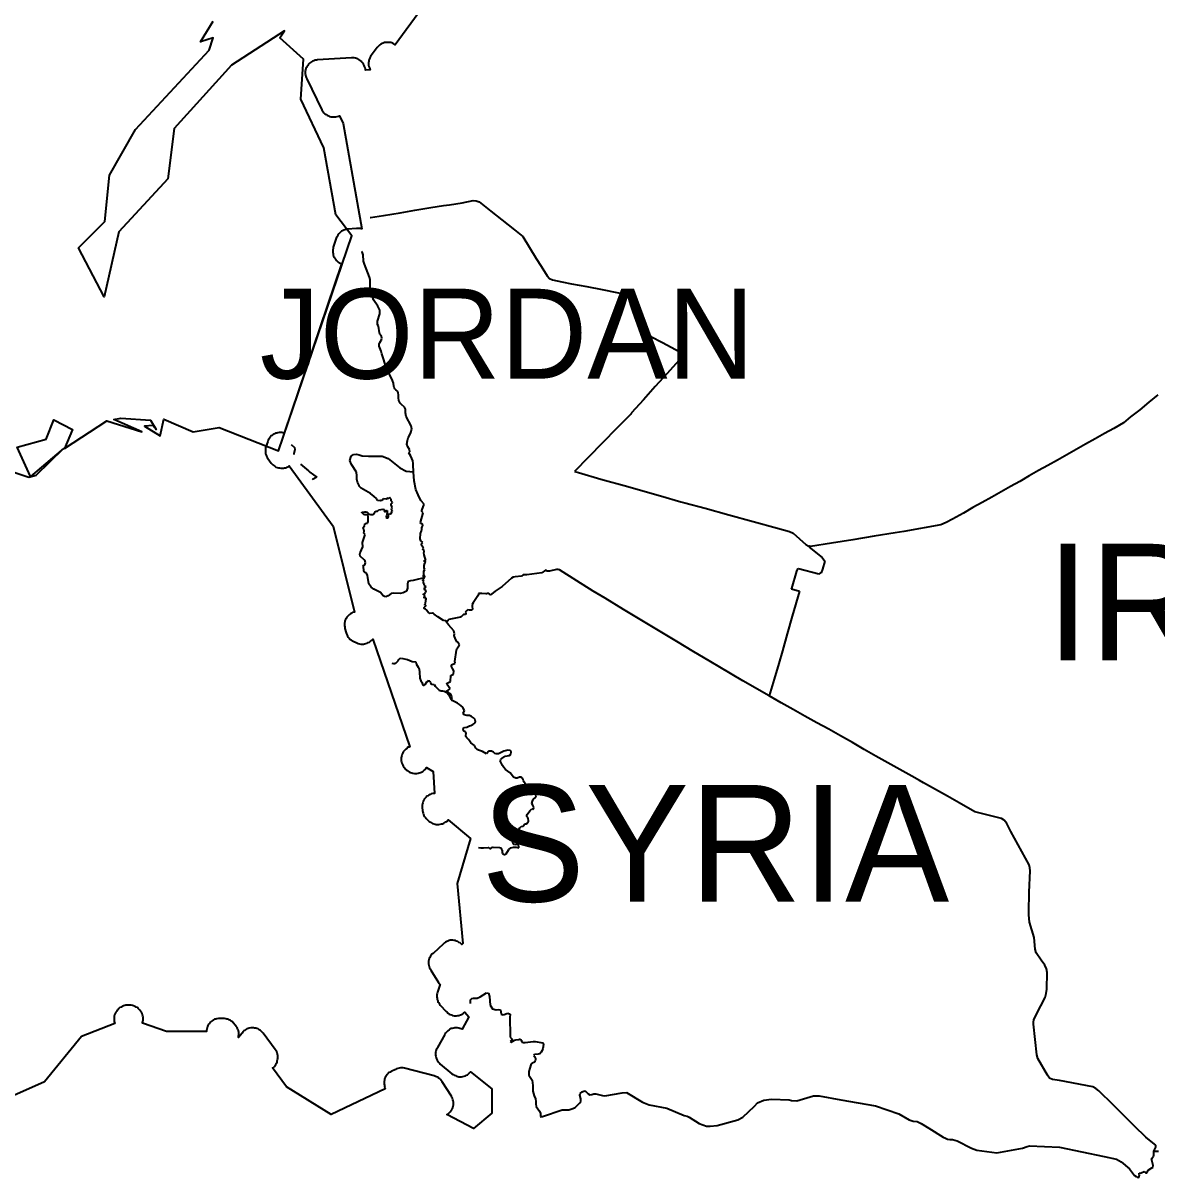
# Model space of a CAD drawing. Header units: metres. Extents: x 0 to 1325, y -1 to 773.
# Drawn here: x 779.62 to 818.5, y 242.36 to 281.97 of the extents above; entities that cross this region are included whole.
import ezdxf
from ezdxf.enums import TextEntityAlignment as Align

# ---------------------------------------------------------------- set-up
doc = ezdxf.new("R2010")
doc.units = ezdxf.units.M

msp = doc.modelspace()

# ---------------------------------------------------------------- linework, layer by layer
at = {"layer": 'CUT'}
for points in [[(795.12, 284.968), (792.38, 281.218), (792.35, 281.248), (792.31, 281.268), (792.27, 281.288), (792.23, 281.298), (792.18, 281.308), (792.14, 281.308), (792.09, 281.308), (792.05, 281.298), (792.01, 281.298), (791.97, 281.278), (791.93, 281.268), (791.89, 281.248), (791.85, 281.218), (791.82, 281.188), (791.79, 281.158), (791.76, 281.128), (791.56, 280.858), (791.53, 280.818), (791.51, 280.778), (791.5, 280.738), (791.48, 280.698), (791.48, 280.658), (791.47, 280.608), (791.47, 280.568), (791.47, 280.528), (791.48, 280.478), (791.5, 280.438), (791.51, 280.398), (791.52, 280.368), (791.36, 280.358), (791.36, 280.388), (791.35, 280.438), (791.33, 280.478), (791.32, 280.518), (791.3, 280.558), (791.27, 280.598), (791.24, 280.628), (791.21, 280.658), (791.18, 280.688), (791.14, 280.718), (791.1, 280.738), (791.06, 280.748), (791.02, 280.768), (790.97, 280.778), (790.93, 280.778), (790.88, 280.778), (789.72, 280.708), (789.68, 280.698), (789.64, 280.698), (789.59, 280.678), (789.55, 280.658), (789.51, 280.638), (789.48, 280.618), (789.44, 280.588), (789.41, 280.558), (789.39, 280.518), (789.36, 280.488), (789.34, 280.448), (789.32, 280.408), (789.31, 280.358), (789.3, 280.318), (789.3, 280.278), (789.3, 280.228), (789.31, 280.188), (789.32, 280.138), (789.33, 280.098), (789.35, 280.058), (789.87, 278.998), (789.89, 278.958), (789.91, 278.928), (789.94, 278.888), (789.97, 278.858), (790.01, 278.828), (790.05, 278.808), (790.09, 278.788), (790.13, 278.768), (790.17, 278.758), (790.22, 278.748), (790.26, 278.748), (790.31, 278.748), (790.35, 278.758), (790.39, 278.768), (790.44, 278.778), (790.47, 278.788), (790.6, 278.528), (791.24, 274.908), (791.22, 274.908), (791.18, 274.918), (791.13, 274.928), (791.09, 274.928), (791.05, 274.928), (790.75, 274.898), (790.7, 274.888), (790.66, 274.878), (790.62, 274.868), (790.58, 274.848), (790.54, 274.828), (790.51, 274.798), (790.47, 274.768), (790.45, 274.738), (790.42, 274.698), (790.4, 274.668), (790.38, 274.628), (790.36, 274.588), (790.26, 274.278), (790.25, 274.238), (790.24, 274.188), (790.24, 274.148), (790.24, 274.108), (790.25, 274.058), (790.26, 274.018), (790.27, 273.978), (790.29, 273.938), (790.31, 273.898), (790.33, 273.868), (790.36, 273.828), (790.39, 273.798), (790.43, 273.768), (790.46, 273.748), (790.5, 273.728), (790.54, 273.708), (788.58, 267.908), (788.53, 267.918), (788.49, 267.928), (788.45, 267.928), (788.4, 267.928), (788.36, 267.918), (788.32, 267.908), (788.28, 267.898), (788.24, 267.878), (788.2, 267.858), (788.16, 267.828), (788.13, 267.808), (788.1, 267.768), (788.07, 267.738), (788.05, 267.698), (788.03, 267.658), (788.01, 267.618), (787.95, 267.438), (787.94, 267.398), (787.93, 267.358), (787.93, 267.318), (787.93, 267.268), (787.94, 267.228), (787.94, 267.188), (787.96, 267.148), (787.97, 267.108), (787.99, 267.068), (788.02, 267.028), (788.13, 266.878), (788.15, 266.848), (788.19, 266.818), (788.22, 266.788), (788.26, 266.768), (788.29, 266.738), (788.33, 266.728), (788.38, 266.708), (788.42, 266.708), (788.46, 266.698), (788.51, 266.698), (788.55, 266.698), (788.59, 266.708), (788.64, 266.718), (788.68, 266.738), (788.72, 266.758), (788.75, 266.778), (790.26, 264.708), (790.99, 261.758), (790.97, 261.758), (790.92, 261.748), (790.89, 261.728), (790.85, 261.708), (790.81, 261.678), (790.78, 261.648), (790.75, 261.618), (790.72, 261.588), (790.7, 261.548), (790.68, 261.508), (790.66, 261.468), (790.65, 261.428), (790.64, 261.388), (790.64, 261.338), (790.64, 261.298), (790.65, 261.258), (790.66, 261.208), (790.7, 261.058), (790.71, 261.018), (790.73, 260.978), (790.75, 260.938), (790.77, 260.908), (790.8, 260.868), (790.83, 260.838), (790.87, 260.818), (790.9, 260.788), (790.94, 260.768), (791.07, 260.708), (791.11, 260.688), (791.16, 260.678), (791.2, 260.668), (791.24, 260.668), (791.29, 260.668), (791.33, 260.678), (791.38, 260.688), (791.42, 260.698), (791.46, 260.718), (791.5, 260.738), (791.54, 260.768), (791.57, 260.788), (791.6, 260.828), (791.61, 260.838), (792.89, 257.148), (792.87, 257.138), (792.82, 257.128), (792.79, 257.098), (792.75, 257.068), (792.72, 257.038), (792.69, 257.008), (792.66, 256.968), (792.64, 256.938), (792.62, 256.888), (792.61, 256.848), (792.6, 256.808), (792.59, 256.758), (792.59, 256.718), (792.59, 256.668), (792.6, 256.628), (792.61, 256.588), (792.62, 256.558), (792.64, 256.518), (792.66, 256.478), (792.68, 256.438), (792.71, 256.408), (792.73, 256.378), (792.77, 256.348), (792.8, 256.328), (792.83, 256.308), (792.87, 256.278), (792.91, 256.258), (792.95, 256.248), (792.99, 256.238), (793.04, 256.228), (793.08, 256.228), (793.12, 256.228), (793.17, 256.238), (793.21, 256.248), (793.25, 256.258), (793.29, 256.278), (793.33, 256.298), (793.36, 256.328), (793.4, 256.358), (793.43, 256.388), (793.45, 256.428), (793.46, 256.438), (793.68, 256.298), (793.73, 255.548), (793.71, 255.548), (793.67, 255.538), (793.62, 255.528), (793.58, 255.508), (793.54, 255.488), (793.51, 255.468), (793.47, 255.448), (793.44, 255.418), (793.41, 255.378), (793.38, 255.348), (793.36, 255.308), (793.34, 255.268), (793.33, 255.228), (793.32, 255.188), (793.31, 255.138), (793.31, 255.098), (793.31, 255.058), (793.32, 254.958), (793.33, 254.908), (793.34, 254.868), (793.35, 254.828), (793.37, 254.788), (793.39, 254.758), (793.42, 254.718), (793.44, 254.688), (793.47, 254.658), (793.55, 254.588), (793.59, 254.558), (793.63, 254.538), (793.66, 254.518), (793.71, 254.498), (793.75, 254.488), (793.79, 254.478), (793.84, 254.478), (793.88, 254.478), (793.92, 254.488), (793.97, 254.498), (794.01, 254.508), (794.05, 254.528), (794.09, 254.548), (794.12, 254.568), (794.16, 254.598), (794.19, 254.628), (794.2, 254.638), (794.96, 253.998), (794.51, 252.458), (794.7, 250.398), (794.67, 250.368), (794.65, 250.388), (794.61, 250.418), (794.57, 250.438), (794.53, 250.468), (794.49, 250.478), (794.45, 250.498), (794.41, 250.498), (794.36, 250.508), (794.32, 250.508), (794.27, 250.508), (794.23, 250.498), (794.19, 250.478), (794.15, 250.468), (794.11, 250.448), (794.07, 250.418), (794.04, 250.388), (793.68, 250.058), (793.64, 250.028), (793.62, 249.998), (793.59, 249.958), (793.57, 249.918), (793.55, 249.878), (793.54, 249.828), (793.53, 249.788), (793.53, 249.748), (793.53, 249.698), (793.54, 249.658), (793.55, 249.608), (793.56, 249.568), (793.58, 249.528), (793.6, 249.488), (793.87, 249.058), (793.89, 249.028), (793.92, 248.988), (793.91, 248.968), (793.83, 248.728), (793.82, 248.688), (793.81, 248.648), (793.81, 248.598), (793.81, 248.558), (793.82, 248.518), (793.82, 248.478), (793.84, 248.428), (793.85, 248.388), (793.88, 248.358), (793.9, 248.318), (793.93, 248.288), (794.13, 248.068), (794.16, 248.038), (794.19, 248.008), (794.23, 247.978), (794.27, 247.958), (794.31, 247.948), (794.35, 247.928), (794.4, 247.918), (794.44, 247.918), (794.49, 247.918), (794.53, 247.928), (794.57, 247.928), (794.62, 247.948), (794.66, 247.968), (794.7, 247.988), (794.73, 248.008), (794.77, 248.038), (794.91, 247.878), (794.68, 247.458), (794.65, 247.468), (794.6, 247.488), (794.56, 247.498), (794.52, 247.508), (794.47, 247.508), (794.43, 247.508), (794.39, 247.498), (794.34, 247.488), (794.3, 247.478), (794.26, 247.458), (794.23, 247.438), (794.19, 247.408), (794.16, 247.378), (794.13, 247.348), (794.1, 247.318), (794.08, 247.278), (793.83, 246.828), (793.81, 246.788), (793.79, 246.748), (793.78, 246.698), (793.77, 246.658), (793.77, 246.618), (793.77, 246.568), (793.78, 246.528), (793.79, 246.478), (793.8, 246.438), (793.82, 246.398), (793.84, 246.358), (793.87, 246.328), (793.9, 246.288), (793.93, 246.258), (794.33, 245.928), (794.37, 245.908), (794.41, 245.878), (794.45, 245.868), (794.49, 245.848), (794.53, 245.838), (794.57, 245.828), (794.62, 245.828), (794.66, 245.828), (794.7, 245.838), (794.75, 245.848), (794.79, 245.858), (794.83, 245.878), (794.86, 245.898), (794.9, 245.928), (794.93, 245.958), (794.96, 245.988), (794.97, 245.998), (795.7, 245.408), (795.7, 244.578), (795.07, 244.048), (794.15, 244.528), (794.18, 244.538), (794.21, 244.568), (794.24, 244.598), (794.27, 244.628), (794.3, 244.668), (794.32, 244.698), (794.34, 244.738), (794.36, 244.778), (794.37, 244.828), (794.38, 244.868), (794.38, 244.908), (794.38, 244.958), (794.37, 244.998), (794.36, 245.038), (794.35, 245.078), (794.33, 245.118), (794.31, 245.158), (793.99, 245.658), (793.96, 245.698), (793.94, 245.728), (793.91, 245.758), (793.87, 245.778), (793.84, 245.808), (793.8, 245.828), (793.76, 245.838), (793.72, 245.858), (792.7, 246.118), (792.66, 246.128), (792.61, 246.128), (792.56, 246.128), (792.52, 246.118), (792.47, 246.108), (792.43, 246.098), (792.39, 246.078), (792.25, 246.008), (792.21, 245.988), (792.17, 245.968), (792.14, 245.938), (792.11, 245.908), (792.08, 245.868), (792.06, 245.838), (792.04, 245.798), (792.02, 245.758), (792.01, 245.708), (792, 245.668), (792, 245.628), (792, 245.578), (792.01, 245.538), (792.01, 245.498), (792.03, 245.458), (792.04, 245.418), (792.04, 245.408), (790.19, 244.528), (788.66, 245.478), (788.18, 246.128), (788.21, 246.148), (788.24, 246.178), (788.27, 246.218), (788.29, 246.248), (788.31, 246.288), (788.33, 246.328), (788.34, 246.368), (788.35, 246.418), (788.36, 246.458), (788.36, 246.508), (788.36, 246.548), (788.35, 246.598), (788.33, 246.638), (788.32, 246.678), (788.3, 246.718), (788.27, 246.758), (787.85, 247.328), (787.82, 247.358), (787.79, 247.388), (787.76, 247.418), (787.72, 247.438), (787.68, 247.468), (787.64, 247.478), (787.6, 247.498), (787.56, 247.498), (787.52, 247.508), (787.47, 247.508), (787.43, 247.508), (787.38, 247.498), (787.34, 247.488), (787.3, 247.468), (787.26, 247.448), (787.23, 247.418), (787.19, 247.398), (787.16, 247.368), (787.13, 247.328), (787.01, 247.178), (787.01, 247.218), (787.02, 247.258), (787.02, 247.308), (787.02, 247.348), (787.01, 247.398), (786.99, 247.438), (786.98, 247.478), (786.96, 247.518), (786.93, 247.548), (786.91, 247.588), (786.83, 247.678), (786.8, 247.708), (786.76, 247.738), (786.73, 247.758), (786.69, 247.778), (786.65, 247.798), (786.61, 247.808), (786.57, 247.818), (786.53, 247.828), (786.49, 247.828), (786.36, 247.828), (786.32, 247.828), (786.27, 247.818), (786.23, 247.808), (786.19, 247.798), (786.15, 247.778), (786.11, 247.748), (786.07, 247.728), (786.04, 247.698), (786.01, 247.658), (785.98, 247.628), (785.96, 247.588), (785.94, 247.548), (785.93, 247.508), (785.92, 247.458), (785.91, 247.418), (785.91, 247.378), (784.54, 247.378), (783.72, 247.668), (783.72, 247.688), (783.73, 247.728), (783.74, 247.778), (783.74, 247.818), (783.74, 247.868), (783.73, 247.908), (783.72, 247.948), (783.7, 247.998), (783.68, 248.038), (783.66, 248.068), (783.63, 248.108), (783.6, 248.138), (783.57, 248.168), (783.54, 248.198), (783.5, 248.218), (783.46, 248.238), (783.41, 248.258), (783.37, 248.268), (783.33, 248.278), (783.28, 248.288), (783.24, 248.288), (783.2, 248.288), (783.15, 248.278), (783.11, 248.268), (783.07, 248.258), (783.02, 248.238), (782.98, 248.218), (782.94, 248.198), (782.91, 248.168), (782.88, 248.138), (782.85, 248.108), (782.82, 248.068), (782.8, 248.038), (782.78, 247.998), (782.76, 247.948), (782.75, 247.908), (782.74, 247.868), (782.74, 247.818), (782.74, 247.778), (782.75, 247.728), (782.76, 247.688), (782.77, 247.658), (781.62, 247.208), (780.35, 245.658), (777.85, 244.548)], [(778.65, 266.778), (779.82, 266.398), (780.07, 266.458), (781.01, 267.378), (779.87, 266.418), (779.42, 267.418), (780.41, 267.698), (780.67, 268.358), (781.32, 268.028), (781.04, 267.378), (782.49, 268.328), (783.69, 267.948), (782.73, 268.368), (782.97, 268.418), (783.99, 268.348), (784.19, 268.028), (784.07, 268.168), (783.79, 268.148), (784.32, 267.808), (784.45, 268.388), (785.45, 267.948), (786.34, 268.098), (788.38, 267.298), (790.9, 274.668), (790.35, 275.388), (789.94, 277.688), (789.15, 279.358), (789.24, 280.728), (788.43, 281.458), (788.59, 281.708), (786.77, 280.528), (784.8, 278.358), (784.59, 276.628), (782.91, 274.808), (782.4, 272.578), (781.52, 274.258), (782.42, 275.158), (782.58, 276.748), (783.48, 278.318), (786, 281.038), (786.14, 281.458), (785.7, 281.328), (786.14, 282.038)]]:
    msp.add_lwpolyline(points, dxfattribs=at)
at = {"layer": 'SCORE'}
for points in [[(793.61, 275.638), (794.04, 275.708)], [(794.04, 275.708), (794.25, 275.738)], [(794.25, 275.738), (794.68, 275.808)], [(794.68, 275.808), (795.06, 275.878)], [(795.06, 275.878), (795.16, 275.868)], [(795.16, 275.868), (795.26, 275.838)], [(795.26, 275.838), (795.66, 275.518)], [(791.52, 275.298), (791.54, 275.298)], [(791.54, 275.298), (791.98, 275.368)], [(791.98, 275.368), (792.55, 275.458)], [(792.55, 275.458), (793.06, 275.548)], [(793.06, 275.548), (793.61, 275.638)], [(795.66, 275.518), (796.04, 275.218)], [(796.04, 275.218), (796.47, 274.878)], [(796.47, 274.878), (796.76, 274.648)], [(796.76, 274.648), (796.99, 274.268)], [(791.25, 274.118), (791.24, 274.138)], [(791.28, 274.018), (791.25, 274.118)], [(796.99, 274.268), (797.22, 273.898)], [(791.3, 273.798), (791.28, 274.018)], [(791.33, 273.698), (791.3, 273.798)], [(797.22, 273.898), (797.39, 273.628)], [(791.5, 273.258), (791.33, 273.698)], [(797.39, 273.628), (797.59, 273.298)], [(791.52, 273.168), (791.5, 273.258)], [(791.52, 272.928), (791.52, 273.168)], [(791.55, 272.788), (791.52, 272.928)], [(797.59, 273.298), (797.68, 273.208)], [(797.68, 273.208), (797.78, 273.158)], [(797.78, 273.158), (798.1, 273.098)], [(798.1, 273.098), (798.43, 273.028)], [(798.43, 273.028), (798.96, 272.928)], [(798.96, 272.928), (799.48, 272.828)], [(791.56, 272.758), (791.55, 272.788)], [(791.58, 272.728), (791.56, 272.758)], [(791.59, 272.688), (791.58, 272.728)], [(791.59, 272.638), (791.59, 272.688)], [(791.64, 272.478), (791.59, 272.638)], [(799.48, 272.828), (799.98, 272.728)], [(799.98, 272.728), (800.41, 272.638)], [(800.41, 272.638), (800.49, 272.578)], [(800.49, 272.578), (800.65, 272.198)], [(791.79, 272.258), (791.64, 272.478)], [(791.85, 272.118), (791.79, 272.258)], [(800.65, 272.198), (800.78, 271.918)], [(791.78, 271.748), (791.85, 271.998)], [(791.78, 271.628), (791.78, 271.748)], [(791.85, 271.998), (791.85, 272.118)], [(800.78, 271.918), (800.91, 271.608)], [(791.81, 271.568), (791.78, 271.628)], [(791.84, 271.348), (791.81, 271.568)], [(791.86, 271.298), (791.84, 271.348)], [(800.91, 271.608), (801.02, 271.358)], [(801.02, 271.358), (801.06, 271.288)], [(791.83, 270.978), (791.85, 271.018)], [(791.83, 270.888), (791.83, 270.978)], [(791.85, 271.018), (791.91, 271.108)], [(791.89, 271.258), (791.86, 271.298)], [(791.91, 271.218), (791.89, 271.258)], [(791.92, 271.158), (791.91, 271.218)], [(791.91, 271.108), (791.92, 271.158)], [(801.06, 271.288), (801.15, 271.218)], [(801.15, 271.218), (801.55, 271.008)], [(801.55, 271.008), (801.99, 270.768)], [(791.9, 270.718), (791.83, 270.888)], [(791.92, 270.628), (791.9, 270.718)], [(792.08, 270.128), (791.92, 270.628)], [(801.99, 270.768), (802.26, 270.628)], [(802.29, 270.608), (802.11, 270.398)], [(802.26, 270.628), (802.29, 270.608)], [(802.11, 270.398), (801.71, 269.948)], [(792.29, 269.708), (792.08, 270.128)], [(801.71, 269.948), (801.3, 269.498)], [(792.32, 269.618), (792.29, 269.708)], [(792.34, 269.518), (792.32, 269.618)], [(792.35, 269.468), (792.34, 269.518)], [(792.37, 269.418), (792.35, 269.468)], [(792.4, 269.388), (792.37, 269.418)], [(792.46, 269.338), (792.4, 269.388)], [(801.3, 269.498), (800.9, 269.048)], [(792.48, 269.298), (792.46, 269.338)], [(792.5, 269.208), (792.48, 269.298)], [(792.5, 269.118), (792.5, 269.208)], [(792.51, 269.028), (792.5, 269.118)], [(792.55, 268.928), (792.51, 269.028)], [(800.9, 269.048), (800.49, 268.598)], [(818.23, 268.968), (817.92, 268.708)], [(818.54, 269.218), (818.23, 268.968)], [(792.6, 268.888), (792.55, 268.928)], [(792.7, 268.798), (792.6, 268.888)], [(792.74, 268.728), (792.7, 268.798)], [(792.74, 268.598), (792.74, 268.728)], [(792.76, 268.478), (792.74, 268.598)], [(800.46, 268.558), (800.45, 268.548)], [(800.47, 268.578), (800.46, 268.558)], [(800.48, 268.588), (800.47, 268.578)], [(800.49, 268.598), (800.48, 268.588)], [(817.92, 268.708), (817.6, 268.458)], [(792.93, 268.158), (792.76, 268.478)], [(800.45, 268.548), (799.97, 268.058)], [(817.36, 268.258), (817.03, 268.068)], [(817.6, 268.458), (817.36, 268.258)], [(792.83, 267.748), (792.87, 267.828)], [(792.87, 267.828), (792.92, 267.928)], [(792.92, 267.928), (792.95, 268.038)], [(792.95, 268.038), (792.93, 268.158)], [(799.97, 268.058), (799.5, 267.578)], [(816.71, 267.888), (816.39, 267.708)], [(817.03, 268.068), (816.71, 267.888)], [(788.82, 267.518), (788.93, 267.408)], [(788.93, 267.408), (788.94, 267.338)], [(792.78, 267.528), (792.8, 267.648)], [(792.82, 267.438), (792.78, 267.528)], [(792.8, 267.648), (792.83, 267.748)], [(792.87, 267.348), (792.82, 267.438)], [(799.49, 267.568), (799.01, 267.078)], [(799.5, 267.578), (799.49, 267.568)], [(816.06, 267.528), (815.74, 267.348)], [(816.39, 267.708), (816.06, 267.528)], [(788.94, 267.338), (788.91, 267.198)], [(788.91, 267.198), (788.91, 267.168)], [(790.83, 266.968), (790.87, 267.108)], [(790.87, 267.108), (790.95, 267.168)], [(790.95, 267.168), (791.05, 267.178)], [(791.05, 267.178), (791.15, 267.158)], [(791.15, 267.158), (791.25, 267.128)], [(791.25, 267.128), (791.47, 267.108)], [(791.47, 267.108), (791.93, 267.108)], [(791.93, 267.108), (792.14, 267.028)], [(792.14, 267.028), (792.54, 266.718)], [(792.85, 267.228), (792.88, 267.258)], [(792.92, 267.118), (792.85, 267.228)], [(792.88, 267.258), (792.87, 267.348)], [(792.99, 266.948), (792.92, 267.118)], [(799.01, 267.078), (798.53, 266.588)], [(815.1, 266.978), (814.77, 266.798)], [(815.42, 267.158), (815.1, 266.978)], [(815.74, 267.348), (815.42, 267.158)], [(789.14, 266.838), (789.41, 266.608)], [(789.41, 266.608), (789.46, 266.568)], [(790.88, 266.828), (790.83, 266.968)], [(791.05, 266.568), (790.88, 266.828)], [(792.54, 266.718), (792.76, 266.598)], [(792.76, 266.598), (793.01, 266.578)], [(793, 266.858), (792.99, 266.948)], [(793, 266.818), (793, 266.858)], [(793.01, 266.578), (793, 266.818)], [(793.01, 266.568), (793.01, 266.578)], [(798.53, 266.588), (798.67, 266.548)], [(814.45, 266.618), (814.13, 266.438)], [(814.77, 266.798), (814.45, 266.618)], [(789.46, 266.568), (789.58, 266.468)], [(789.55, 266.308), (789.54, 266.298)], [(789.69, 266.388), (789.55, 266.308)], [(789.58, 266.468), (789.69, 266.388)], [(791.07, 266.438), (791.05, 266.568)], [(791.07, 266.328), (791.07, 266.438)], [(791.09, 266.218), (791.07, 266.328)], [(791.15, 266.108), (791.09, 266.218)], [(793.03, 266.268), (793.01, 266.568)], [(793.09, 265.968), (793.03, 266.268)], [(798.67, 266.548), (799.44, 266.328)], [(799.44, 266.328), (800.36, 266.068)], [(813.8, 266.248), (813.48, 266.068)], [(814.13, 266.438), (813.8, 266.248)], [(791.15, 266.088), (791.15, 266.108)], [(791.22, 266.018), (791.15, 266.088)], [(791.54, 265.828), (791.22, 266.018)], [(791.66, 265.728), (791.54, 265.828)], [(793.17, 265.788), (793.09, 265.968)], [(793.26, 265.588), (793.17, 265.788)], [(800.36, 266.068), (801.27, 265.808)], [(801.27, 265.808), (801.48, 265.748)], [(813.16, 265.888), (812.84, 265.708)], [(813.48, 266.068), (813.16, 265.888)], [(791.74, 265.658), (791.66, 265.728)], [(791.78, 265.598), (791.74, 265.658)], [(791.87, 265.578), (791.78, 265.598)], [(791.89, 265.598), (791.87, 265.578)], [(791.93, 265.598), (791.89, 265.598)], [(791.98, 265.648), (791.93, 265.598)], [(792.07, 265.638), (791.98, 265.648)], [(792.13, 265.668), (792.07, 265.638)], [(792.14, 265.658), (792.13, 265.668)], [(792.16, 265.658), (792.14, 265.658)], [(792.17, 265.678), (792.16, 265.658)], [(792.2, 265.698), (792.17, 265.678)], [(792.21, 265.688), (792.2, 265.698)], [(792.22, 265.658), (792.21, 265.688)], [(792.24, 265.638), (792.22, 265.658)], [(792.25, 265.578), (792.24, 265.638)], [(792.27, 265.558), (792.25, 265.578)], [(792.25, 265.478), (792.28, 265.498)], [(792.25, 265.448), (792.25, 265.478)], [(792.27, 265.388), (792.25, 265.448)], [(792.29, 265.538), (792.27, 265.558)], [(792.29, 265.368), (792.27, 265.388)], [(792.28, 265.498), (792.29, 265.538)], [(793.38, 265.468), (793.26, 265.588)], [(793.3, 265.248), (793.38, 265.468)], [(801.48, 265.748), (802.18, 265.548)], [(802.18, 265.548), (802.31, 265.518)], [(802.31, 265.518), (803.01, 265.328)], [(812.51, 265.528), (812.19, 265.348)], [(812.84, 265.708), (812.51, 265.528)], [(791.24, 265.188), (791.25, 265.198)], [(791.24, 265.178), (791.24, 265.188)], [(791.28, 265.138), (791.24, 265.178)], [(791.25, 265.198), (791.33, 265.208)], [(791.31, 265.108), (791.28, 265.138)], [(791.34, 265.098), (791.31, 265.108)], [(791.33, 265.208), (791.37, 265.208)], [(791.43, 265.098), (791.34, 265.098)], [(791.37, 265.208), (791.42, 265.188)], [(791.42, 265.188), (791.49, 265.128)], [(791.45, 265.078), (791.43, 265.098)], [(791.46, 264.878), (791.45, 265.078)], [(791.49, 265.128), (791.53, 265.108)], [(791.53, 265.108), (791.56, 265.108)], [(791.56, 265.108), (791.6, 265.108)], [(791.6, 265.108), (791.64, 265.128)], [(791.64, 265.128), (791.68, 265.198)], [(791.68, 265.198), (791.73, 265.228)], [(791.73, 265.228), (791.77, 265.228)], [(791.77, 265.228), (791.82, 265.268)], [(791.82, 265.268), (791.96, 265.298)], [(791.96, 265.298), (792, 265.288)], [(792, 265.268), (791.99, 265.248)], [(791.99, 265.248), (792, 265.228)], [(792, 265.288), (792, 265.268)], [(792, 265.228), (792.02, 265.218)], [(792.02, 265.218), (792.04, 265.218)], [(792.04, 265.218), (792.1, 265.248)], [(792.09, 265.068), (792.07, 265.038)], [(792.07, 265.038), (792.07, 265.008)], [(792.07, 265.008), (792.1, 264.998)], [(792.1, 265.108), (792.09, 265.068)], [(792.1, 265.248), (792.11, 265.248)], [(792.11, 265.168), (792.1, 265.108)], [(792.1, 264.998), (792.14, 264.998)], [(792.11, 265.248), (792.11, 265.228)], [(792.11, 265.228), (792.11, 265.168)], [(792.14, 264.998), (792.15, 265.048)], [(792.15, 265.088), (792.16, 265.118)], [(792.15, 265.048), (792.15, 265.088)], [(792.16, 265.118), (792.18, 265.148)], [(792.18, 265.148), (792.22, 265.138)], [(792.22, 265.138), (792.24, 265.148)], [(792.24, 265.148), (792.25, 265.158)], [(792.25, 265.198), (792.25, 265.208)], [(792.25, 265.208), (792.28, 265.208)], [(792.27, 265.168), (792.25, 265.198)], [(792.25, 265.158), (792.27, 265.168)], [(792.26, 265.278), (792.27, 265.318)], [(792.28, 265.248), (792.26, 265.278)], [(792.27, 265.318), (792.28, 265.358)], [(792.28, 265.358), (792.29, 265.368)], [(792.29, 265.218), (792.28, 265.248)], [(792.28, 265.208), (792.29, 265.218)], [(793.25, 264.838), (793.34, 265.168)], [(793.3, 265.218), (793.3, 265.248)], [(793.34, 265.168), (793.3, 265.218)], [(803.01, 265.328), (803.83, 265.098)], [(803.83, 265.098), (804.66, 264.878)], [(811.87, 265.158), (811.49, 264.948)], [(812.19, 265.348), (811.87, 265.158)], [(791.27, 264.648), (791.32, 264.718)], [(791.31, 264.598), (791.27, 264.648)], [(791.32, 264.538), (791.31, 264.598)], [(791.32, 264.718), (791.35, 264.738)], [(791.33, 264.758), (791.34, 264.778)], [(791.35, 264.738), (791.33, 264.758)], [(791.34, 264.778), (791.38, 264.808)], [(791.38, 264.808), (791.43, 264.818)], [(791.43, 264.818), (791.46, 264.878)], [(793.26, 264.808), (793.25, 264.838)], [(793.28, 264.798), (793.26, 264.808)], [(793.31, 264.788), (793.28, 264.798)], [(793.29, 264.558), (793.3, 264.598)], [(793.3, 264.658), (793.31, 264.688)], [(793.3, 264.598), (793.3, 264.658)], [(793.33, 264.768), (793.31, 264.788)], [(793.31, 264.688), (793.33, 264.738)], [(793.33, 264.738), (793.33, 264.768)], [(804.66, 264.878), (805.49, 264.648)], [(805.49, 264.648), (805.91, 264.528)], [(811.09, 264.758), (809.83, 264.528)], [(811.28, 264.838), (811.09, 264.758)], [(811.49, 264.948), (811.28, 264.838)], [(791.26, 264.148), (791.35, 264.428)], [(791.31, 264.468), (791.32, 264.538)], [(791.35, 264.428), (791.31, 264.468)], [(793.24, 264.278), (793.25, 264.458)], [(793.26, 264.208), (793.24, 264.278)], [(793.25, 264.458), (793.29, 264.558)], [(793.33, 264.158), (793.26, 264.208)], [(805.91, 264.528), (806.03, 264.478)], [(806.03, 264.478), (806.47, 264.088)], [(808.08, 264.248), (807.35, 264.128)], [(808.81, 264.368), (808.08, 264.248)], [(809.53, 264.488), (808.81, 264.368)], [(809.83, 264.528), (809.53, 264.488)], [(791.18, 263.798), (791.23, 263.898)], [(791.23, 263.898), (791.27, 264.008)], [(791.27, 264.008), (791.26, 264.148)], [(793.29, 264.108), (793.33, 264.158)], [(793.29, 264.058), (793.29, 264.108)], [(793.35, 263.958), (793.29, 264.058)], [(793.33, 263.928), (793.35, 263.958)], [(793.33, 263.908), (793.33, 263.928)], [(793.35, 263.888), (793.33, 263.908)], [(793.38, 263.878), (793.35, 263.888)], [(793.36, 263.798), (793.38, 263.848)], [(793.38, 263.848), (793.38, 263.878)], [(806.47, 264.088), (806.54, 264.038)], [(806.54, 264.038), (806.58, 264.028)], [(806.59, 264.028), (806.58, 264.028)], [(806.58, 264.028), (806.58, 263.998)], [(806.58, 263.998), (807.02, 263.638)], [(806.6, 264.018), (806.59, 264.028)], [(806.61, 264.018), (806.6, 264.018)], [(806.62, 264.018), (806.61, 264.018)], [(807.35, 264.128), (806.62, 264.018)], [(791.17, 263.748), (791.18, 263.798)], [(791.18, 263.688), (791.17, 263.748)], [(791.32, 263.558), (791.18, 263.688)], [(791.35, 263.508), (791.32, 263.558)], [(791.33, 263.388), (791.35, 263.418)], [(791.36, 263.458), (791.35, 263.508)], [(791.35, 263.418), (791.36, 263.458)], [(793.38, 263.728), (793.36, 263.798)], [(793.43, 263.538), (793.38, 263.728)], [(793.38, 263.518), (793.38, 263.538)], [(793.38, 263.538), (793.43, 263.538)], [(793.39, 263.498), (793.38, 263.518)], [(793.38, 263.358), (793.4, 263.438)], [(793.41, 263.488), (793.39, 263.498)], [(793.4, 263.438), (793.43, 263.478)], [(793.43, 263.478), (793.41, 263.488)], [(807.02, 263.638), (807.12, 263.508)], [(807.12, 263.508), (807.04, 263.238)], [(791.28, 263.368), (791.33, 263.388)], [(791.29, 263.318), (791.28, 263.368)], [(791.31, 263.188), (791.29, 263.318)], [(791.32, 263.138), (791.31, 263.188)], [(791.34, 263.128), (791.32, 263.138)], [(791.39, 263.108), (791.34, 263.128)], [(791.4, 263.098), (791.39, 263.108)], [(791.43, 263.018), (791.4, 263.098)], [(791.44, 262.948), (791.43, 263.018)], [(793.35, 263.008), (793.37, 263.048)], [(793.37, 263.168), (793.4, 263.228)], [(793.37, 263.048), (793.37, 263.168)], [(793.38, 263.278), (793.38, 263.358)], [(793.4, 263.228), (793.38, 263.278)], [(796.77, 263.038), (796.71, 262.998)], [(796.9, 263.048), (796.77, 263.038)], [(797.41, 263.108), (796.9, 263.048)], [(797.54, 263.208), (797.41, 263.108)], [(797.6, 263.168), (797.54, 263.208)], [(797.68, 263.168), (797.6, 263.168)], [(797.92, 263.228), (797.68, 263.168)], [(797.97, 263.228), (797.92, 263.228)], [(798.02, 263.218), (797.97, 263.228)], [(798.61, 262.838), (798.02, 263.218)], [(806.15, 263.168), (805.97, 262.578)], [(806.17, 263.228), (806.15, 263.168)], [(806.21, 263.248), (806.17, 263.228)], [(806.91, 263.068), (806.21, 263.248)], [(806.99, 263.108), (806.91, 263.068)], [(807.04, 263.238), (806.99, 263.108)], [(791.48, 262.738), (791.44, 262.948)], [(791.56, 262.618), (791.48, 262.738)], [(791.65, 262.548), (791.56, 262.618)], [(792.82, 262.818), (792.8, 262.708)], [(792.8, 262.708), (792.8, 262.588)], [(792.91, 262.838), (792.82, 262.818)], [(793, 262.848), (792.91, 262.838)], [(793.09, 262.868), (793, 262.848)], [(793.38, 262.938), (793.09, 262.868)], [(793.33, 262.838), (793.34, 262.878)], [(793.36, 262.828), (793.33, 262.838)], [(793.34, 262.878), (793.35, 262.898)], [(793.35, 262.978), (793.35, 263.008)], [(793.38, 262.978), (793.35, 262.978)], [(793.35, 262.898), (793.37, 262.908)], [(793.35, 262.778), (793.37, 262.798)], [(793.35, 262.758), (793.35, 262.778)], [(793.38, 262.758), (793.35, 262.758)], [(793.35, 262.728), (793.36, 262.738)], [(793.4, 262.698), (793.35, 262.728)], [(793.38, 262.818), (793.36, 262.828)], [(793.36, 262.738), (793.37, 262.738)], [(793.37, 262.908), (793.38, 262.938)], [(793.37, 262.798), (793.38, 262.818)], [(793.37, 262.738), (793.38, 262.758)], [(793.4, 263.008), (793.38, 263.008)], [(793.38, 263.008), (793.38, 262.978)], [(793.38, 262.938), (793.4, 262.968)], [(793.38, 262.668), (793.4, 262.698)], [(793.4, 262.658), (793.38, 262.668)], [(793.4, 262.968), (793.4, 263.008)], [(793.43, 262.638), (793.4, 262.658)], [(793.43, 262.608), (793.43, 262.638)], [(796.05, 262.638), (795.81, 262.488)], [(796.37, 262.928), (796.05, 262.638)], [(796.43, 262.958), (796.37, 262.928)], [(796.5, 262.978), (796.43, 262.958)], [(796.71, 262.998), (796.5, 262.978)], [(799.17, 262.488), (798.61, 262.838)], [(791.76, 262.498), (791.65, 262.548)], [(791.88, 262.438), (791.76, 262.498)], [(791.97, 262.328), (791.88, 262.438)], [(792.02, 262.298), (791.97, 262.328)], [(792.09, 262.288), (792.02, 262.298)], [(792.14, 262.318), (792.09, 262.298)], [(792.09, 262.298), (792.09, 262.288)], [(792.25, 262.398), (792.14, 262.318)], [(792.31, 262.418), (792.25, 262.398)], [(792.55, 262.408), (792.31, 262.418)], [(792.66, 262.428), (792.55, 262.408)], [(792.77, 262.488), (792.66, 262.428)], [(792.8, 262.588), (792.77, 262.488)], [(793.35, 262.358), (793.35, 262.388)], [(793.35, 262.388), (793.37, 262.388)], [(793.4, 262.358), (793.35, 262.358)], [(793.37, 262.388), (793.39, 262.388)], [(793.38, 262.588), (793.39, 262.598)], [(793.39, 262.558), (793.38, 262.588)], [(793.38, 262.248), (793.39, 262.338)], [(793.4, 262.278), (793.38, 262.248)], [(793.39, 262.598), (793.4, 262.608)], [(793.4, 262.528), (793.39, 262.558)], [(793.39, 262.388), (793.41, 262.428)], [(793.39, 262.338), (793.4, 262.358)], [(793.4, 262.608), (793.41, 262.608)], [(793.42, 262.508), (793.4, 262.528)], [(793.42, 262.238), (793.4, 262.278)], [(793.41, 262.608), (793.43, 262.608)], [(793.41, 262.428), (793.42, 262.438)], [(793.45, 262.498), (793.42, 262.508)], [(793.42, 262.438), (793.45, 262.478)], [(793.43, 262.218), (793.42, 262.238)], [(793.44, 262.238), (793.43, 262.238)], [(793.43, 262.238), (793.43, 262.218)], [(793.45, 262.218), (793.44, 262.238)], [(793.45, 262.478), (793.45, 262.498)], [(795.22, 262.328), (795.06, 262.088)], [(795.24, 262.378), (795.22, 262.328)], [(795.26, 262.398), (795.24, 262.398)], [(795.24, 262.398), (795.24, 262.378)], [(795.3, 262.398), (795.26, 262.398)], [(795.35, 262.398), (795.3, 262.398)], [(795.49, 262.388), (795.35, 262.398)], [(795.51, 262.388), (795.49, 262.388)], [(795.55, 262.398), (795.51, 262.388)], [(795.57, 262.408), (795.55, 262.398)], [(795.59, 262.398), (795.57, 262.408)], [(795.63, 262.358), (795.59, 262.398)], [(795.65, 262.358), (795.63, 262.358)], [(795.69, 262.378), (795.65, 262.358)], [(795.81, 262.488), (795.69, 262.378)], [(799.58, 262.238), (799.17, 262.488)], [(800.21, 261.858), (799.58, 262.238)], [(805.97, 262.578), (805.96, 262.578)], [(805.96, 262.578), (805.96, 262.568)], [(805.96, 262.568), (805.97, 262.568)], [(805.97, 262.568), (806.25, 262.478)], [(806.25, 262.478), (806, 261.628)], [(793.38, 261.918), (793.4, 261.948)], [(793.38, 261.888), (793.38, 261.918)], [(793.39, 261.878), (793.38, 261.888)], [(793.42, 261.868), (793.39, 261.878)], [(793.4, 262.028), (793.42, 262.058)], [(793.4, 261.998), (793.4, 262.028)], [(793.43, 261.998), (793.4, 261.998)], [(793.4, 261.948), (793.43, 261.968)], [(793.42, 262.058), (793.43, 262.168)], [(793.45, 261.838), (793.42, 261.868)], [(793.43, 262.168), (793.45, 262.218)], [(793.43, 261.968), (793.43, 261.998)], [(793.51, 261.768), (793.45, 261.838)], [(794.87, 261.838), (794.84, 261.818)], [(794.93, 261.828), (794.87, 261.838)], [(795.01, 261.828), (794.93, 261.828)], [(795.03, 261.878), (795.01, 261.828)], [(795.06, 262.088), (795.02, 262.028)], [(795.02, 262.028), (795.02, 261.948)], [(795.02, 261.948), (795.03, 261.878)], [(800.5, 261.688), (800.21, 261.858)], [(793.57, 261.718), (793.51, 261.768)], [(793.66, 261.728), (793.57, 261.718)], [(793.68, 261.728), (793.66, 261.728)], [(793.72, 261.698), (793.68, 261.728)], [(793.84, 261.598), (793.72, 261.698)], [(794.04, 261.478), (793.84, 261.598)], [(794.11, 261.468), (794.04, 261.478)], [(794.21, 261.328), (794.11, 261.468)], [(794.13, 261.458), (794.11, 261.468)], [(794.15, 261.448), (794.13, 261.458)], [(794.17, 261.448), (794.15, 261.448)], [(794.19, 261.468), (794.17, 261.448)], [(794.22, 261.508), (794.19, 261.468)], [(794.62, 261.588), (794.22, 261.508)], [(794.65, 261.608), (794.62, 261.588)], [(794.71, 261.668), (794.65, 261.608)], [(794.73, 261.678), (794.71, 261.668)], [(794.78, 261.678), (794.73, 261.678)], [(794.8, 261.788), (794.78, 261.758)], [(794.78, 261.758), (794.8, 261.738)], [(794.79, 261.688), (794.78, 261.678)], [(794.8, 261.708), (794.79, 261.688)], [(794.84, 261.818), (794.8, 261.788)], [(794.8, 261.738), (794.8, 261.708)], [(800.84, 261.478), (800.5, 261.688)], [(801.47, 261.098), (800.84, 261.478)], [(806, 261.628), (805.83, 261.018)], [(794.39, 261.118), (794.21, 261.328)], [(794.42, 261.018), (794.39, 261.118)], [(802.1, 260.718), (801.47, 261.098)], [(794.4, 260.968), (794.42, 261.018)], [(794.45, 260.838), (794.4, 260.968)], [(794.51, 260.738), (794.45, 260.838)], [(794.5, 260.508), (794.59, 260.638)], [(794.54, 260.738), (794.51, 260.738)], [(794.59, 260.638), (794.54, 260.738)], [(802.57, 260.438), (802.1, 260.718)], [(805.83, 261.018), (805.66, 260.438)], [(794.43, 260.068), (794.48, 260.458)], [(794.48, 260.458), (794.5, 260.508)], [(803.21, 260.058), (802.57, 260.438)], [(805.66, 260.438), (805.54, 259.998)], [(792.27, 260.018), (792.32, 259.998)], [(792.32, 259.998), (792.36, 259.998)], [(792.36, 259.998), (792.38, 260.008)], [(792.38, 260.008), (792.4, 260.018)], [(792.4, 260.018), (792.44, 260.048)], [(792.44, 260.048), (792.48, 260.088)], [(792.48, 260.088), (792.51, 260.138)], [(792.51, 260.138), (792.54, 260.178)], [(792.54, 260.178), (792.59, 260.188)], [(792.59, 260.188), (792.8, 260.138)], [(792.8, 260.138), (792.97, 260.068)], [(792.97, 260.068), (793.09, 260.058)], [(793.09, 260.058), (793.1, 259.988)], [(793.1, 259.988), (793.17, 259.878)], [(793.17, 259.878), (793.2, 259.808)], [(794.31, 259.958), (794.44, 260.008)], [(794.31, 259.898), (794.31, 259.958)], [(794.35, 259.828), (794.31, 259.898)], [(794.44, 260.008), (794.43, 260.068)], [(803.52, 259.878), (803.21, 260.058)], [(804.31, 259.408), (803.52, 259.878)], [(805.54, 259.998), (805.38, 259.468)], [(793.2, 259.808), (793.22, 259.708)], [(793.22, 259.708), (793.23, 259.498)], [(793.23, 259.498), (793.26, 259.408)], [(794.28, 259.388), (794.29, 259.588)], [(794.29, 259.588), (794.38, 259.638)], [(794.39, 259.748), (794.35, 259.828)], [(794.38, 259.638), (794.39, 259.748)], [(805.38, 259.468), (805.21, 258.888)], [(793.26, 259.408), (793.3, 259.358)], [(793.3, 259.358), (793.32, 259.298)], [(793.32, 259.298), (793.34, 259.258)], [(793.34, 259.258), (793.38, 259.258)], [(793.38, 259.258), (793.41, 259.278)], [(793.41, 259.278), (793.47, 259.378)], [(793.47, 259.378), (793.52, 259.408)], [(793.52, 259.408), (793.54, 259.428)], [(793.54, 259.428), (793.54, 259.408)], [(793.54, 259.408), (793.59, 259.358)], [(793.59, 259.358), (793.6, 259.308)], [(793.6, 259.308), (793.64, 259.288)], [(793.64, 259.288), (793.72, 259.278)], [(793.72, 259.278), (793.75, 259.228)], [(793.75, 259.228), (793.89, 259.088)], [(793.89, 259.088), (793.96, 259.068)], [(793.96, 259.068), (794, 259.068)], [(794, 259.068), (794.06, 259.048)], [(794.13, 259.038), (794.27, 259.128)], [(794.15, 259.298), (794.17, 259.328)], [(794.27, 259.128), (794.15, 259.298)], [(794.17, 259.328), (794.28, 259.388)], [(805.21, 258.888), (804.31, 259.408)], [(794.06, 259.048), (794.11, 259.028)], [(794.11, 259.028), (794.15, 259.008)], [(794.21, 259.008), (794.13, 259.038)], [(794.15, 259.008), (794.21, 258.938)], [(794.24, 258.978), (794.21, 259.008)], [(794.21, 258.938), (794.28, 258.808)], [(794.3, 258.938), (794.24, 258.978)], [(794.28, 258.808), (794.34, 258.738)], [(794.31, 258.878), (794.3, 258.938)], [(794.32, 258.858), (794.31, 258.878)], [(794.33, 258.788), (794.32, 258.858)], [(794.35, 258.768), (794.33, 258.788)], [(794.34, 258.738), (794.35, 258.768)], [(794.43, 258.688), (794.34, 258.738)], [(794.52, 258.638), (794.43, 258.688)], [(805.62, 258.658), (805.21, 258.888)], [(806.03, 258.428), (805.62, 258.658)], [(794.59, 258.598), (794.52, 258.638)], [(794.7, 258.508), (794.59, 258.598)], [(794.76, 258.378), (794.7, 258.508)], [(794.71, 258.298), (794.76, 258.378)], [(794.75, 258.238), (794.71, 258.298)], [(806.43, 258.198), (806.03, 258.428)], [(794.84, 258.218), (794.75, 258.238)], [(794.93, 258.218), (794.84, 258.218)], [(794.84, 257.818), (794.93, 257.868)], [(795, 258.188), (794.93, 258.218)], [(794.93, 257.868), (794.98, 257.878)], [(794.98, 257.878), (795.05, 257.908)], [(795.07, 258.138), (795, 258.188)], [(795.05, 257.908), (795.11, 257.958)], [(795.13, 258.078), (795.07, 258.138)], [(795.11, 257.958), (795.14, 257.998)], [(795.14, 257.998), (795.13, 258.078)], [(806.84, 257.968), (806.43, 258.198)], [(807.25, 257.748), (806.84, 257.968)], [(794.71, 257.778), (794.76, 257.808)], [(794.73, 257.688), (794.71, 257.778)], [(794.74, 257.678), (794.73, 257.688)], [(794.79, 257.658), (794.74, 257.678)], [(794.76, 257.808), (794.84, 257.818)], [(794.81, 257.638), (794.79, 257.658)], [(794.8, 257.528), (794.82, 257.598)], [(794.81, 257.498), (794.8, 257.528)], [(794.82, 257.598), (794.81, 257.638)], [(794.84, 257.458), (794.81, 257.498)], [(807.65, 257.518), (807.25, 257.748)], [(808.06, 257.288), (807.65, 257.518)], [(794.9, 257.398), (794.84, 257.458)], [(794.93, 257.348), (794.9, 257.398)], [(794.98, 257.278), (794.93, 257.348)], [(795.1, 257.188), (794.98, 257.278)], [(795.15, 257.098), (795.1, 257.188)], [(795.19, 257.048), (795.15, 257.098)], [(808.47, 257.058), (808.06, 257.288)], [(795.24, 257.028), (795.19, 257.048)], [(795.31, 257.008), (795.24, 257.028)], [(795.38, 256.988), (795.31, 257.008)], [(795.51, 256.908), (795.38, 256.988)], [(795.53, 256.918), (795.51, 256.908)], [(795.58, 256.978), (795.53, 256.918)], [(795.61, 256.998), (795.58, 256.978)], [(795.69, 256.998), (795.61, 256.998)], [(795.75, 256.958), (795.69, 256.998)], [(795.8, 256.918), (795.75, 256.958)], [(795.85, 256.898), (795.8, 256.918)], [(795.92, 256.908), (795.85, 256.898)], [(796.11, 256.998), (795.92, 256.908)], [(795.98, 256.658), (795.99, 256.678)], [(795.99, 256.678), (796.01, 256.718)], [(796.01, 256.718), (796.04, 256.738)], [(796.04, 256.738), (796.15, 256.818)], [(796.25, 257.028), (796.11, 256.998)], [(796.15, 256.818), (796.29, 256.848)], [(796.32, 257.018), (796.25, 257.028)], [(796.29, 256.848), (796.35, 256.878)], [(796.36, 256.968), (796.32, 257.018)], [(796.35, 256.878), (796.36, 256.968)], [(808.87, 256.828), (808.47, 257.058)], [(809.28, 256.598), (808.87, 256.828)], [(796.06, 256.508), (795.98, 256.658)], [(796.11, 256.438), (796.06, 256.508)], [(796.17, 256.368), (796.11, 256.438)], [(796.32, 256.248), (796.17, 256.368)], [(809.69, 256.368), (809.28, 256.598)], [(810.1, 256.138), (809.69, 256.368)], [(796.44, 256.108), (796.32, 256.248)], [(796.52, 256.068), (796.44, 256.108)], [(796.56, 256.068), (796.52, 256.068)], [(796.64, 256.098), (796.56, 256.068)], [(796.69, 256.098), (796.64, 256.098)], [(796.75, 256.068), (796.69, 256.098)], [(796.77, 256.028), (796.75, 256.068)], [(796.78, 255.978), (796.77, 256.028)], [(796.8, 255.928), (796.78, 255.978)], [(796.87, 255.838), (796.8, 255.928)], [(810.36, 255.988), (810.1, 256.138)], [(810.5, 255.908), (810.36, 255.988)], [(810.91, 255.678), (810.5, 255.908)], [(797.03, 255.708), (796.87, 255.838)], [(797.12, 255.578), (797.03, 255.708)], [(797.22, 255.468), (797.12, 255.578)], [(811.32, 255.448), (810.91, 255.678)], [(797.07, 255.198), (797.09, 255.278)], [(797.1, 255.148), (797.07, 255.198)], [(797.09, 255.278), (797.11, 255.338)], [(797.13, 255.098), (797.1, 255.148)], [(797.11, 255.338), (797.2, 255.418)], [(797.14, 255.048), (797.13, 255.098)], [(797.2, 255.418), (797.22, 255.458)], [(797.22, 255.458), (797.22, 255.468)], [(811.72, 255.218), (811.32, 255.448)], [(812.26, 254.918), (811.72, 255.218)], [(796.9, 254.788), (796.91, 254.828)], [(796.9, 254.758), (796.9, 254.788)], [(796.91, 254.738), (796.9, 254.758)], [(796.91, 254.828), (796.93, 254.858)], [(796.93, 254.718), (796.91, 254.738)], [(796.93, 254.858), (797.01, 254.958)], [(796.94, 254.688), (796.93, 254.718)], [(797.01, 254.958), (797.05, 254.998)], [(797.05, 254.998), (797.07, 255.018)], [(797.07, 255.018), (797.1, 255.008)], [(797.1, 255.008), (797.12, 255.018)], [(797.12, 255.018), (797.14, 255.048)], [(813.17, 254.688), (812.26, 254.918)], [(796.6, 254.238), (796.62, 254.308)], [(796.62, 254.308), (796.66, 254.368)], [(796.66, 254.368), (796.7, 254.408)], [(796.7, 254.408), (796.77, 254.428)], [(796.77, 254.428), (796.82, 254.488)], [(796.82, 254.488), (796.85, 254.508)], [(796.85, 254.508), (796.87, 254.498)], [(796.87, 254.498), (796.93, 254.538)], [(796.93, 254.538), (796.95, 254.578)], [(796.95, 254.618), (796.94, 254.688)], [(796.95, 254.578), (796.95, 254.618)], [(813.27, 254.628), (813.17, 254.688)], [(813.36, 254.518), (813.27, 254.628)], [(813.49, 254.238), (813.36, 254.518)], [(796.18, 254.158), (796.21, 254.228)], [(796.24, 254.098), (796.18, 254.158)], [(796.21, 254.228), (796.22, 254.238)], [(796.22, 254.238), (796.23, 254.248)], [(796.23, 254.248), (796.24, 254.248)], [(796.24, 254.248), (796.25, 254.248)], [(796.34, 254.048), (796.24, 254.098)], [(796.25, 254.248), (796.26, 254.238)], [(796.26, 254.238), (796.34, 254.218)], [(796.34, 254.218), (796.44, 254.218)], [(796.41, 253.998), (796.34, 254.048)], [(796.43, 253.928), (796.41, 253.998)], [(796.42, 253.868), (796.43, 253.928)], [(796.44, 254.218), (796.54, 254.228)], [(796.54, 254.228), (796.6, 254.238)], [(814.12, 253.098), (813.49, 254.238)], [(795.24, 253.688), (795.32, 253.678)], [(795.32, 253.678), (795.41, 253.678)], [(795.41, 253.678), (795.57, 253.688)], [(795.57, 253.688), (795.59, 253.688)], [(795.59, 253.688), (795.63, 253.658)], [(795.63, 253.658), (795.66, 253.658)], [(795.66, 253.658), (795.67, 253.668)], [(795.67, 253.668), (795.72, 253.698)], [(795.72, 253.698), (795.74, 253.698)], [(795.74, 253.698), (795.96, 253.688)], [(795.96, 253.688), (796, 253.678)], [(796, 253.678), (796.03, 253.638)], [(796.03, 253.638), (796.05, 253.598)], [(796.05, 253.598), (796.05, 253.518)], [(796.05, 253.518), (796.06, 253.488)], [(796.19, 253.468), (796.28, 253.618)], [(796.28, 253.618), (796.35, 253.678)], [(796.35, 253.678), (796.44, 253.708)], [(796.43, 253.818), (796.42, 253.868)], [(796.49, 253.788), (796.43, 253.818)], [(796.44, 253.708), (796.53, 253.708)], [(796.54, 253.798), (796.49, 253.788)], [(796.53, 253.708), (796.62, 253.678)], [(796.58, 253.828), (796.54, 253.798)], [(796.61, 253.808), (796.58, 253.828)], [(796.62, 253.678), (796.61, 253.808)], [(796.06, 253.488), (796.14, 253.438)], [(796.14, 253.438), (796.19, 253.468)], [(814.15, 252.998), (814.12, 253.098)], [(814.13, 252.158), (814.16, 252.888)], [(814.16, 252.888), (814.15, 252.998)], [(814.11, 251.478), (814.13, 252.158)], [(814.11, 251.378), (814.11, 251.478)], [(814.14, 251.128), (814.11, 251.378)], [(814.3, 250.608), (814.14, 251.128)], [(814.33, 250.198), (814.3, 250.608)], [(814.36, 250.078), (814.33, 250.198)], [(814.54, 249.828), (814.36, 250.078)], [(814.66, 249.658), (814.54, 249.828)], [(814.72, 249.528), (814.66, 249.658)], [(814.74, 249.398), (814.72, 249.528)], [(814.73, 248.828), (814.74, 249.398)], [(814.71, 248.688), (814.73, 248.828)], [(794.96, 248.418), (794.97, 248.468)], [(794.97, 248.368), (794.96, 248.418)], [(794.97, 248.468), (795.01, 248.508)], [(794.97, 248.338), (794.97, 248.368)], [(795.01, 248.508), (795.07, 248.518)], [(795.07, 248.518), (795.19, 248.518)], [(795.19, 248.518), (795.3, 248.568)], [(795.3, 248.568), (795.51, 248.708)], [(795.51, 248.708), (795.57, 248.698)], [(795.57, 248.698), (795.58, 248.698)], [(795.58, 248.698), (795.62, 248.578)], [(795.62, 248.578), (795.64, 248.278)], [(814.38, 247.978), (814.67, 248.548)], [(814.67, 248.548), (814.71, 248.688)], [(795.64, 248.278), (795.72, 248.158)], [(795.72, 248.158), (795.84, 248.118)], [(795.84, 248.118), (795.93, 248.138)], [(795.93, 248.138), (795.99, 248.128)], [(795.99, 248.128), (796.02, 247.978)], [(796.02, 247.978), (796.09, 247.948)], [(796.09, 247.948), (796.24, 248.008)], [(796.24, 248.008), (796.32, 247.978)], [(796.32, 247.978), (796.31, 247.858)], [(814.29, 247.778), (814.38, 247.978)], [(796.31, 247.858), (796.32, 247.248)], [(814.27, 247.698), (814.29, 247.778)], [(814.27, 247.628), (814.27, 247.698)], [(814.39, 246.578), (814.27, 247.628)], [(796.32, 247.248), (796.33, 247.188)], [(796.33, 247.188), (796.35, 247.158)], [(796.38, 247.098), (796.33, 247.038)], [(796.33, 247.038), (796.37, 246.998)], [(796.35, 247.158), (796.38, 247.128)], [(796.37, 246.998), (796.42, 247.048)], [(796.38, 247.128), (796.38, 247.098)], [(796.42, 247.048), (796.47, 247.078)], [(796.47, 247.078), (796.52, 247.098)], [(796.52, 247.098), (796.62, 247.108)], [(796.62, 247.108), (796.64, 247.118)], [(796.64, 247.118), (796.66, 247.118)], [(796.66, 247.118), (796.69, 247.098)], [(796.69, 247.098), (796.71, 247.078)], [(796.71, 247.078), (796.71, 247.048)], [(796.71, 247.048), (796.73, 247.018)], [(796.73, 247.018), (796.77, 247.008)], [(796.77, 247.008), (796.84, 246.998)], [(796.84, 246.998), (797.11, 247.038)], [(797.11, 247.038), (797.18, 247.038)], [(797.18, 247.038), (797.44, 246.988)], [(797.45, 246.798), (797.42, 246.728)], [(797.44, 246.988), (797.47, 246.958)], [(797.46, 246.858), (797.45, 246.798)], [(797.47, 246.958), (797.46, 246.858)], [(797.16, 246.588), (797.14, 246.558)], [(797.14, 246.558), (797.16, 246.518)], [(797.28, 246.598), (797.16, 246.588)], [(797.16, 246.518), (797.19, 246.448)], [(797.18, 246.378), (797.17, 246.358)], [(797.19, 246.418), (797.18, 246.378)], [(797.19, 246.448), (797.19, 246.418)], [(797.34, 246.618), (797.28, 246.598)], [(797.39, 246.668), (797.34, 246.618)], [(797.42, 246.728), (797.39, 246.668)], [(814.42, 246.458), (814.39, 246.578)], [(814.75, 245.878), (814.42, 246.458)], [(797.03, 246.238), (796.96, 246.008)], [(796.96, 246.008), (796.96, 245.938)], [(797.05, 246.268), (797.03, 246.238)], [(797.08, 246.288), (797.05, 246.268)], [(797.14, 246.318), (797.08, 246.288)], [(797.16, 246.328), (797.14, 246.318)], [(797.17, 246.358), (797.16, 246.328)], [(796.96, 245.938), (796.97, 245.878)], [(796.97, 245.878), (797.08, 245.708)], [(797.08, 245.708), (797.1, 245.528)], [(814.82, 245.778), (814.75, 245.878)], [(814.93, 245.738), (814.82, 245.778)], [(815.17, 245.698), (814.93, 245.738)], [(816.31, 245.478), (815.17, 245.698)], [(797.1, 245.528), (797.1, 245.338)], [(797.1, 245.338), (797.15, 245.168)], [(798.72, 245.198), (798.73, 245.248)], [(798.75, 245.068), (798.72, 245.198)], [(798.73, 245.248), (798.8, 245.308)], [(798.8, 245.308), (798.88, 245.348)], [(798.88, 245.348), (798.91, 245.338)], [(798.91, 245.338), (798.94, 245.298)], [(798.94, 245.298), (799, 245.238)], [(799, 245.238), (799.06, 245.208)], [(799.06, 245.208), (799.13, 245.218)], [(799.13, 245.218), (799.19, 245.238)], [(799.19, 245.238), (799.26, 245.238)], [(799.26, 245.238), (799.49, 245.188)], [(799.49, 245.188), (799.57, 245.178)], [(799.57, 245.178), (800.17, 245.278)], [(800.17, 245.278), (800.32, 245.288)], [(800.32, 245.288), (800.86, 244.958)], [(816.41, 245.428), (816.31, 245.478)], [(816.51, 245.348), (816.41, 245.428)], [(817, 244.868), (816.51, 245.348)], [(797.15, 245.168), (797.19, 245.068)], [(797.19, 245.068), (797.2, 244.978)], [(797.2, 244.978), (797.2, 244.898)], [(797.2, 244.898), (797.22, 244.808)], [(797.22, 244.808), (797.27, 244.728)], [(798.55, 244.778), (798.61, 244.828)], [(798.61, 244.828), (798.72, 244.928)], [(798.72, 244.928), (798.75, 244.978)], [(798.75, 244.978), (798.75, 245.068)], [(800.86, 244.958), (801.09, 244.868)], [(801.09, 244.868), (801.7, 244.748)], [(804.31, 244.438), (804.7, 244.818)], [(804.7, 244.818), (804.81, 244.928)], [(804.81, 244.928), (805.03, 245.028)], [(805.03, 245.028), (805.29, 245.058)], [(805.29, 245.058), (805.89, 245.038)], [(805.89, 245.038), (805.97, 245.018)], [(805.97, 245.018), (806.16, 244.998)], [(806.16, 244.998), (806.73, 245.178)], [(806.73, 245.178), (806.92, 245.168)], [(806.92, 245.168), (807.67, 245.038)], [(807.67, 245.038), (808.86, 244.828)], [(808.86, 244.828), (809.65, 244.558)], [(817.74, 244.138), (817, 244.868)], [(797.27, 244.728), (797.33, 244.648)], [(797.33, 244.648), (797.37, 244.568)], [(797.37, 244.568), (797.36, 244.468)], [(797.36, 244.468), (797.39, 244.458)], [(797.39, 244.458), (797.42, 244.468)], [(797.42, 244.468), (797.43, 244.468)], [(797.43, 244.468), (798.11, 244.688)], [(798.11, 244.688), (798.34, 244.698)], [(798.34, 244.698), (798.41, 244.718)], [(798.41, 244.718), (798.48, 244.738)], [(798.48, 244.738), (798.55, 244.778)], [(801.7, 244.748), (802.29, 244.498)], [(802.29, 244.498), (802.39, 244.478)], [(802.39, 244.478), (802.46, 244.438)], [(802.46, 244.438), (802.81, 244.228)], [(804.13, 244.348), (804.31, 244.438)], [(809.65, 244.558), (810.01, 244.348)], [(802.81, 244.228), (803.06, 244.138)], [(803.06, 244.138), (803.19, 244.128)], [(803.19, 244.128), (803.43, 244.158)], [(803.43, 244.158), (804.13, 244.348)], [(810.01, 244.348), (810.15, 244.308)], [(810.15, 244.308), (810.28, 244.288)], [(810.28, 244.288), (810.42, 244.228)], [(810.42, 244.228), (810.68, 244.068)], [(810.68, 244.068), (811.17, 243.758)], [(818.12, 243.758), (817.74, 244.138)], [(811.17, 243.758), (811.25, 243.718)], [(811.25, 243.718), (811.32, 243.688)], [(811.32, 243.688), (811.4, 243.678)], [(811.4, 243.678), (811.49, 243.678)], [(811.49, 243.678), (811.66, 243.628)], [(811.66, 243.628), (812.15, 243.378)], [(818.36, 243.558), (818.12, 243.758)], [(812.15, 243.378), (812.33, 243.308)], [(812.33, 243.308), (813.02, 243.218)], [(813.02, 243.218), (813.9, 243.378)], [(813.9, 243.378), (814.06, 243.438)], [(814.06, 243.438), (814.14, 243.458)], [(814.14, 243.458), (815.17, 243.418)], [(815.17, 243.418), (816.7, 243.088)], [(818.47, 243.478), (818.36, 243.558)], [(818.4, 243.268), (818.42, 243.318)], [(818.4, 243.148), (818.4, 243.268)], [(818.56, 243.258), (818.4, 243.268)], [(818.42, 243.318), (818.45, 243.368)], [(818.45, 243.368), (818.47, 243.408)], [(818.47, 243.408), (818.47, 243.478)], [(816.7, 243.088), (817.12, 242.998)], [(817.12, 242.998), (817.28, 242.908)], [(817.28, 242.908), (817.56, 242.668)], [(818.32, 243.008), (818.36, 243.068)], [(818.38, 242.778), (818.32, 243.008)], [(818.36, 243.068), (818.39, 243.088)], [(818.39, 243.088), (818.4, 243.148)], [(817.56, 242.668), (817.74, 242.438)], [(817.74, 242.438), (817.79, 242.408)], [(817.9, 242.518), (817.96, 242.528)], [(817.9, 242.498), (817.9, 242.518)], [(817.91, 242.458), (817.9, 242.498)], [(817.9, 242.408), (817.91, 242.458)], [(817.96, 242.528), (818.07, 242.578)], [(818.07, 242.578), (818.09, 242.568)], [(818.09, 242.568), (818.11, 242.538)], [(818.11, 242.538), (818.14, 242.528)], [(818.14, 242.528), (818.16, 242.528)], [(818.16, 242.528), (818.17, 242.548)], [(818.17, 242.548), (818.19, 242.598)], [(818.19, 242.598), (818.21, 242.618)], [(818.21, 242.618), (818.33, 242.708)], [(818.33, 242.708), (818.36, 242.718)], [(818.36, 242.718), (818.38, 242.778)], [(817.79, 242.408), (817.86, 242.358)], [(817.86, 242.358), (817.9, 242.408)]]:
    msp.add_lwpolyline(points, dxfattribs=at)

# ---------------------------------------------------------------- texts
at = {"layer": 'ENGRAVE'}
for s, height, p in [('JORDAN', 3.085, (796.22, 269.772)), ('IRAQ', 4, (821.25, 260.107)), ('SYRIA', 4, (803.355, 251.836))]:
    msp.add_text(s, height=height, dxfattribs=at).set_placement(p, align=Align.CENTER)

doc.saveas('drawing.dxf')
